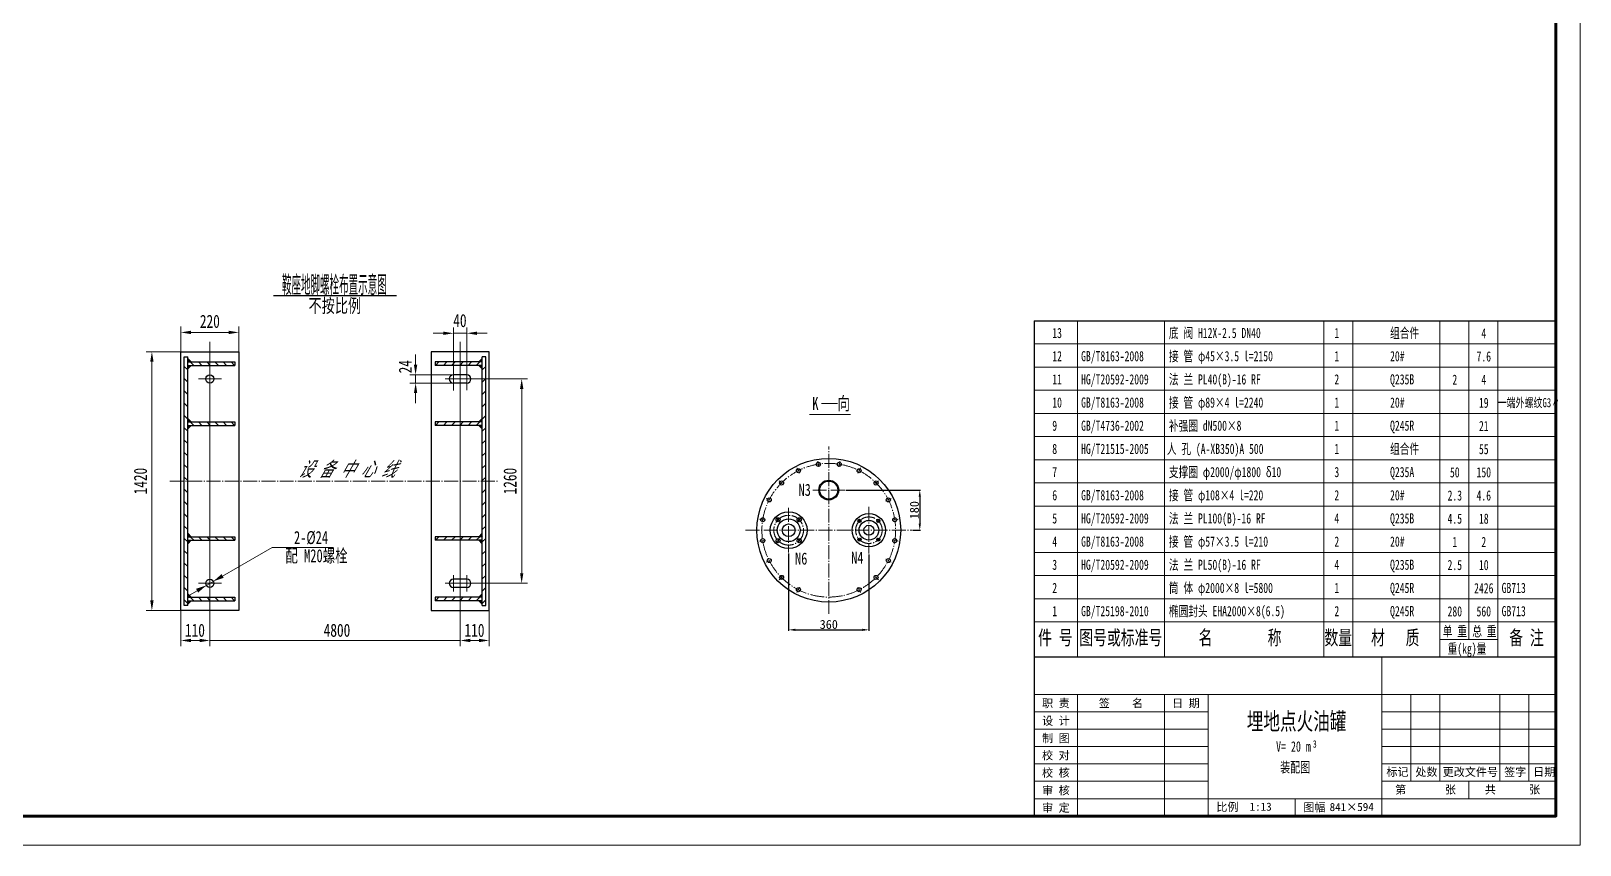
# Model space of a CAD drawing. Extents: x -6371 to 65603, y -5260 to 2462.
# Drawn here: x 58656 to 65603, y -5260 to -1607 of the extents above; entities that cross this region are included whole.
import ezdxf
from ezdxf.enums import TextEntityAlignment as Align

# ---------------------------------------------------------------- set-up
doc = ezdxf.new("R2010")
doc.units = 0
doc.header["$LTSCALE"] = 25
doc.header["$PDMODE"] = 1
doc.linetypes.add('ZXX-L', pattern=[3.28, 2.5, -0.3, 0.18, -0.3])
doc.linetypes.add('ZXX-S', pattern=[1.27, 0.75, -0.2, 0.12, -0.2])
doc.layers.get('Defpoints').update_dxf_attribs({"linetype": 'CONTINUOUS'})
for name, color, linetype, lineweight in [('A 粗实线', 1, 'CONTINUOUS', 25), ('B 细实线', 7, 'CONTINUOUS', 15), ('C 文 字', 2, 'CONTINUOUS', 20), ('D 短中心线', 3, 'ZXX-S', 18), ('E 长中心线', 3, 'ZXX-L', 15), ('J 标注尺寸', 2, 'CONTINUOUS', 15)]:
    doc.layers.add(name, color=color, linetype=linetype, lineweight=lineweight)
doc.styles.add('HZTXT', font='SIMFANG.TTF', dxfattribs={"width": 0.75})
doc.styles.get("Standard").update_dxf_attribs({"font": 'SIMFANG.TTF'})
doc.styles.add('标题中文', font='SIMFANG.TTF', dxfattribs={"width": 0.7})
doc.dimstyles.new('通用标注4.0', dxfattribs={"dimtxt": 40, "dimasz": 30, "dimexe": 4, "dimexo": 4, "dimgap": 4, "dimtad": 1, "dimdec": 0, "dimzin": 0, "dimdsep": 46, "dimtxsty": 'Standard', "dimcen": 4, "dimadec": 0, "dimazin": 0, "dimtfac": 0.375, "dimtdec": 0, "dimtmove": 2, "dimatfit": 3, "dimfxl": 0, "dimtzin": 0, "dimarcsym": 0})

# ---------------------------------------------------------------- blocks, each defined once
blk = doc.blocks.new('*D158')
at = {"layer": 'Defpoints', "color": 0}
for p in [(62053.8, -3947.4), (62413.8, -3952.1), (62413.8, -4294.3)]:
    blk.add_point(p, dxfattribs=at)
at = {"layer": 'J 标注尺寸', "color": 0, "lineweight": -2}
for p, q in [((62053.8, -3951.4), (62053.8, -4298.3)), ((62413.8, -3956.1), (62413.8, -4298.3)), ((62083.8, -4294.3), (62383.8, -4294.3))]:
    blk.add_line(p, q, dxfattribs=at)
at = {"layer": 'J 标注尺寸', "color": 0}
for points in [[(62083.8, -4289.3), (62083.8, -4299.3), (62053.8, -4294.3)], [(62383.8, -4289.3), (62383.8, -4299.3), (62413.8, -4294.3)]]:
    blk.add_solid(points, dxfattribs=at)
at = {"layer": 'J 标注尺寸', "color": 0, "insert": (62233.8, -4270.3), "char_height": 40, "attachment_point": 5}
blk.add_mtext('360', dxfattribs=at)
blk = doc.blocks.new('*D147')
at = {"layer": 'Defpoints', "color": 0}
for p in [(62306.1, -3667.3), (62607.4, -3847.3), (62641.9, -3847.3)]:
    blk.add_point(p, dxfattribs=at)
at = {"layer": 'J 标注尺寸', "color": 0, "lineweight": -2}
for p, q in [((62310.1, -3667.3), (62645.9, -3667.3)), ((62641.9, -3697.3), (62641.9, -3817.3)), ((62611.4, -3847.3), (62645.9, -3847.3))]:
    blk.add_line(p, q, dxfattribs=at)
at = {"layer": 'J 标注尺寸', "color": 0}
for points in [[(62636.9, -3697.3), (62646.9, -3697.3), (62641.9, -3667.3)], [(62636.9, -3817.3), (62646.9, -3817.3), (62641.9, -3847.3)]]:
    blk.add_solid(points, dxfattribs=at)
at = {"layer": 'J 标注尺寸', "color": 0, "insert": (62617.9, -3757.3), "char_height": 40, "attachment_point": 5, "rotation": 90}
blk.add_mtext('180', dxfattribs=at)

msp = doc.modelspace()

# ---------------------------------------------------------------- linework, layer by layer
at = {"layer": 'A 粗实线'}
for p, q in [((59743.9, -2794), (60294.3, -2794)), ((63154.9, -2907), (63154.9, -4415)), ((63154.9, -2907), (65494.9, -2907)), ((59327.8, -4207.8), (59327.8, -3046.1)), ((59327.8, -3046.1), (59587.8, -3046.1)), ((59587.8, -3046.1), (59587.8, -4207.8)), ((60450.4, -3046.1), (60450.4, -4207.8)), ((60710.4, -3046.1), (60450.4, -3046.1)), ((60710.4, -4207.8), (60710.4, -3046.1)), ((59343.1, -4184.9), (59343.1, -3069.1)), ((59343.1, -3069.1), (59358.7, -3069.1)), ((59358.7, -4184.9), (59358.7, -3069.1)), ((59358.7, -3076.4), (59374.3, -3092)), ((59358.7, -3080.3), (59370.4, -3092)), ((59358.7, -3084.2), (59366.5, -3092)), ((59358.7, -3088.1), (59362.6, -3092)), ((59358.7, -3092), (59569.4, -3092)), ((59358.7, -3123.2), (59374.3, -3107.6)), ((59358.7, -3119.3), (59370.4, -3107.6)), ((59358.7, -3115.4), (59366.5, -3107.6)), ((59358.7, -3111.5), (59362.6, -3107.6)), ((59358.7, -3107.6), (59569.4, -3107.6)), ((59569.4, -3092), (59569.4, -3107.6)), ((60679.5, -3092), (60468.8, -3092)), ((60468.8, -3092), (60468.8, -3107.6)), ((60679.5, -3107.6), (60468.8, -3107.6)), ((60679.5, -3076.4), (60663.9, -3092)), ((60679.5, -3123.2), (60663.9, -3107.6)), ((60679.5, -3080.3), (60667.8, -3092)), ((60679.5, -3119.3), (60667.8, -3107.6)), ((60679.5, -3084.2), (60671.7, -3092)), ((60679.5, -3115.4), (60671.7, -3107.6)), ((60679.5, -3088.1), (60675.6, -3092)), ((60679.5, -3111.5), (60675.6, -3107.6)), ((60679.5, -4184.9), (60679.5, -3069.1)), ((60695.1, -3069.1), (60679.5, -3069.1)), ((60695.1, -4184.9), (60695.1, -3069.1)), ((60610.6, -3150), (60550.3, -3150)), ((60610.6, -3186.7), (60550.3, -3186.7)), ((59358.7, -3345.9), (59374.3, -3361.5)), ((59358.7, -3349.8), (59370.4, -3361.5)), ((59358.7, -3353.7), (59366.5, -3361.5)), ((59358.7, -3357.6), (59362.6, -3361.5)), ((59358.7, -3361.5), (59569.4, -3361.5)), ((59358.7, -3392.7), (59374.3, -3377.1)), ((59358.7, -3381), (59362.6, -3377.1)), ((59358.7, -3384.9), (59366.5, -3377.1)), ((59358.7, -3388.8), (59370.4, -3377.1)), ((59358.7, -3377.1), (59569.4, -3377.1)), ((59569.4, -3361.5), (59569.4, -3377.1)), ((60468.8, -3361.5), (60468.8, -3377.1)), ((60679.5, -3361.5), (60468.8, -3361.5)), ((60679.5, -3377.1), (60468.8, -3377.1)), ((60679.5, -3345.9), (60663.9, -3361.5)), ((60679.5, -3392.7), (60663.9, -3377.1)), ((60679.5, -3349.8), (60667.8, -3361.5)), ((60679.5, -3388.8), (60667.8, -3377.1)), ((60679.5, -3353.7), (60671.7, -3361.5)), ((60679.5, -3384.9), (60671.7, -3377.1)), ((60679.5, -3357.6), (60675.6, -3361.5)), ((60679.5, -3381), (60675.6, -3377.1)), ((59358.7, -3861.2), (59374.3, -3876.8)), ((59358.7, -3865.1), (59370.4, -3876.8)), ((59358.7, -3869), (59366.5, -3876.8)), ((59358.7, -3872.9), (59362.6, -3876.8)), ((59358.7, -3876.8), (59569.4, -3876.8)), ((59569.4, -3876.8), (59569.4, -3892.4)), ((60468.8, -3876.8), (60468.8, -3892.4)), ((60679.5, -3876.8), (60468.8, -3876.8)), ((60679.5, -3861.2), (60663.9, -3876.8)), ((60679.5, -3865.1), (60667.8, -3876.8)), ((60679.5, -3869), (60671.7, -3876.8)), ((60679.5, -3872.9), (60675.6, -3876.8)), ((59358.7, -3908), (59374.3, -3892.4)), ((59358.7, -3896.3), (59362.6, -3892.4)), ((59358.7, -3900.2), (59366.5, -3892.4)), ((59358.7, -3904.1), (59370.4, -3892.4)), ((59358.7, -3892.4), (59569.4, -3892.4)), ((60679.5, -3892.4), (60468.8, -3892.4)), ((60679.5, -3908), (60663.9, -3892.4)), ((60679.5, -3904.1), (60667.8, -3892.4)), ((60679.5, -3900.2), (60671.7, -3892.4)), ((60679.5, -3896.3), (60675.6, -3892.4)), ((60610.6, -4067.3), (60550.3, -4067.3)), ((59358.7, -4132.4), (59374.3, -4148)), ((59358.7, -4136.3), (59370.4, -4148)), ((59358.7, -4140.2), (59366.5, -4148)), ((59358.7, -4144.1), (59362.6, -4148)), ((59358.7, -4148), (59569.4, -4148)), ((59358.7, -4179.2), (59374.3, -4163.6)), ((59358.7, -4167.5), (59362.6, -4163.6)), ((59358.7, -4171.4), (59366.5, -4163.6)), ((59358.7, -4175.3), (59370.4, -4163.6)), ((59358.7, -4163.6), (59569.4, -4163.6)), ((59569.4, -4148), (59569.4, -4163.6)), ((60468.8, -4148), (60468.8, -4163.6)), ((60679.5, -4148), (60468.8, -4148)), ((60679.5, -4163.6), (60468.8, -4163.6)), ((60610.6, -4104), (60550.3, -4104)), ((60679.5, -4132.4), (60663.9, -4148)), ((60679.5, -4179.2), (60663.9, -4163.6)), ((60679.5, -4136.3), (60667.8, -4148)), ((60679.5, -4175.3), (60667.8, -4163.6)), ((60679.5, -4140.2), (60671.7, -4148)), ((60679.5, -4171.4), (60671.7, -4163.6)), ((60679.5, -4144.1), (60675.6, -4148)), ((60679.5, -4167.5), (60675.6, -4163.6)), ((59587.8, -4207.8), (59327.8, -4207.8)), ((59358.7, -4184.9), (59343.1, -4184.9)), ((60450.4, -4207.8), (60710.4, -4207.8)), ((60679.5, -4184.9), (60695.1, -4184.9)), ((63154.9, -4415), (65494.9, -4415))]:
    msp.add_line(p, q, dxfattribs=at)
at = {"layer": 'A 粗实线', "color": 1}
msp.add_line((63154.9, -4415), (63154.9, -5130), dxfattribs=at)
at = {"layer": 'A 粗实线', "color": 5, "lineweight": 60}
msp.add_lwpolyline([(55016.9, -5130), (65494.9, -5130), (65494.9, 2332), (55016.9, 2332)], close=True, dxfattribs=at)
at = {"layer": 'A 粗实线'}
for centre, radius in [((59457.8, -3168.3), 18.4), ((62233.8, -3847.3), 322.5), ((62186.9, -3551.3), 9), ((62280.7, -3551.3), 9), ((62097.7, -3580.3), 9), ((62369.9, -3580.3), 9), ((62021.9, -3635.4), 9), ((62233.8, -3667.3), 44.5), ((62233.8, -3667.3), 40.5), ((62445.7, -3635.4), 9), ((61966.8, -3711.3), 9), ((62500.9, -3711.2), 9), ((61937.8, -3800.4), 9), ((62053.8, -3847.3), 82.5), ((62006.6, -3800.1), 9), ((62053.8, -3847.3), 51), ((62053.8, -3847.3), 28.5), ((62101, -3800.1), 9), ((62413.8, -3847.3), 75), ((62371.8, -3805.2), 7), ((62413.8, -3847.3), 44), ((62455.9, -3805.2), 7), ((62529.8, -3800.4), 9), ((61937.8, -3894.2), 9), ((62006.6, -3894.5), 9), ((62101, -3894.5), 9), ((62371.8, -3889.4), 7), ((62413.8, -3847.3), 22.5), ((62455.9, -3889.4), 7), ((62529.8, -3894.2), 9), ((61966.8, -3983.4), 9), ((62500.9, -3983.4), 9), ((59457.8, -4085.6), 18.4), ((62021.9, -4059.2), 9), ((62445.8, -4059.2), 9), ((62097.8, -4114.4), 9), ((62369.9, -4114.3), 9)]:
    msp.add_circle(centre, radius, dxfattribs=at)
for centre, start, end in [((60550.3, -3168.3), 90, 270), ((60610.6, -3168.3), 270, 90), ((60550.3, -4085.6), 90, 270), ((60610.6, -4085.6), 270, 90)]:
    msp.add_arc(centre, 18.4, start, end, dxfattribs=at)
at = {"layer": 'B 细实线'}
for p, q in [((63349.9, -4415), (63349.9, -2907)), ((63739.9, -4415), (63739.9, -2907)), ((64454.9, -4415), (64454.9, -2907)), ((64584.9, -4415), (64584.9, -2907)), ((64974.9, -4415), (64974.9, -2907)), ((65104.9, -4337), (65104.9, -2907)), ((65234.9, -4415), (65234.9, -2907)), ((59327.8, -3046.1), (59327.8, -2933.7)), ((59542.3, -2959.7), (59373.3, -2959.7)), ((59587.8, -3046.1), (59587.8, -2933.7)), ((60504.8, -2963.5), (60459.3, -2963.5)), ((60550.3, -3063.1), (60550.3, -2937.5)), ((60550.3, -2963.5), (60610.6, -2963.5)), ((60610.6, -3065.9), (60610.6, -2937.5)), ((60656.1, -2963.5), (60701.6, -2963.5)), ((59327.8, -3046.1), (59171.8, -3046.1)), ((59457.8, -3002), (59457.8, -4261.9)), ((60580.4, -3002), (60580.4, -4261.9)), ((63154.9, -3011), (65494.9, -3011)), ((59197.8, -3091.6), (59197.8, -4162.3)), ((59343.1, -3112.1), (59358.7, -3127.7)), ((59370.1, -3092), (59385.7, -3107.6)), ((59422.5, -3107.6), (59406.9, -3092)), ((59443.6, -3092), (59459.2, -3107.6)), ((59496, -3107.6), (59480.4, -3092)), ((59517.2, -3092), (59532.8, -3107.6)), ((59553.3, -3092), (59568.9, -3107.6)), ((60380.6, -3104.5), (60380.6, -3059)), ((60484.9, -3092), (60469.3, -3107.6)), ((60521, -3092), (60505.4, -3107.6)), ((60542.2, -3107.6), (60557.8, -3092)), ((60550.3, -3219.9), (60550.3, -3063.1)), ((60594.5, -3092), (60578.9, -3107.6)), ((60610.6, -3218.5), (60610.6, -3065.9)), ((60615.7, -3107.6), (60631.3, -3092)), ((60668.1, -3092), (60652.5, -3107.6)), ((60695.1, -3112.1), (60679.5, -3127.7)), ((63154.9, -3115), (65494.9, -3115)), ((59358.7, -3182.8), (59343.1, -3167.2)), ((59509.8, -3168.3), (59406.9, -3168.3)), ((60550.3, -3150), (60354.6, -3150)), ((60550.3, -3186.7), (60354.6, -3186.7)), ((60380.6, -3150), (60380.6, -3186.7)), ((60513.5, -3168.3), (60647.3, -3168.3)), ((60647.3, -3168.3), (60882.4, -3168.3)), ((60679.5, -3182.8), (60695.1, -3167.2)), ((59343.1, -3222.4), (59358.7, -3238)), ((60380.6, -3232.2), (60380.6, -3277.7)), ((60695.1, -3222.4), (60679.5, -3238)), ((60856.4, -4040.1), (60856.4, -3213.8)), ((63154.9, -3219), (65494.9, -3219)), ((59358.7, -3293.2), (59343.1, -3277.6)), ((59343.1, -3332.7), (59358.7, -3348.3)), ((60679.5, -3293.2), (60695.1, -3277.6)), ((60695.1, -3332.7), (60679.5, -3348.3)), ((62147.4, -3328.2), (62331.3, -3328.2)), ((62201.3, -3279.1), (62272.9, -3279.1)), ((63154.9, -3323), (65494.9, -3323)), ((59358.7, -3403.5), (59343.1, -3387.9)), ((59370.1, -3361.5), (59385.7, -3377.1)), ((59422.5, -3377.1), (59406.9, -3361.5)), ((59443.6, -3361.5), (59459.2, -3377.1)), ((59496, -3377.1), (59480.4, -3361.5)), ((59517.2, -3361.5), (59532.8, -3377.1)), ((59553.3, -3361.5), (59568.9, -3377.1)), ((60484.9, -3361.5), (60469.3, -3377.1)), ((60521, -3361.5), (60505.4, -3377.1)), ((60542.2, -3377.1), (60557.8, -3361.5)), ((60594.5, -3361.5), (60578.9, -3377.1)), ((60615.7, -3377.1), (60631.3, -3361.5)), ((60668.1, -3361.5), (60652.5, -3377.1)), ((60679.5, -3403.5), (60695.1, -3387.9)), ((59343.1, -3443), (59358.7, -3458.6)), ((60695.1, -3443), (60679.5, -3458.6)), ((63154.9, -3427), (65494.9, -3427)), ((59358.7, -3513.8), (59343.1, -3498.2)), ((60679.5, -3513.8), (60695.1, -3498.2)), ((63154.9, -3531), (65494.9, -3531)), ((59343.1, -3553.4), (59358.7, -3569)), ((59358.7, -3624.1), (59343.1, -3608.5)), ((60695.1, -3553.4), (60679.5, -3569)), ((60679.5, -3624.1), (60695.1, -3608.5)), ((59343.1, -3663.7), (59358.7, -3679.3)), ((60695.1, -3663.7), (60679.5, -3679.3)), ((63154.9, -3635), (65494.9, -3635)), ((59358.7, -3734.5), (59343.1, -3718.9)), ((60679.5, -3734.5), (60695.1, -3718.9)), ((63154.9, -3739), (65494.9, -3739)), ((59343.1, -3774), (59358.7, -3789.6)), ((60695.1, -3774), (60679.5, -3789.6)), ((59358.7, -3844.8), (59343.1, -3829.2)), ((59343.1, -3884.3), (59358.7, -3899.9)), ((59370.1, -3876.8), (59385.7, -3892.4)), ((59422.5, -3892.4), (59406.9, -3876.8)), ((59443.6, -3876.8), (59459.2, -3892.4)), ((59496, -3892.4), (59480.4, -3876.8)), ((59517.2, -3876.8), (59532.8, -3892.4)), ((59553.3, -3876.8), (59568.9, -3892.4)), ((60484.9, -3876.8), (60469.3, -3892.4)), ((60521, -3876.8), (60505.4, -3892.4)), ((60542.2, -3892.4), (60557.8, -3876.8)), ((60594.5, -3876.8), (60578.9, -3892.4)), ((60615.7, -3892.4), (60631.3, -3876.8)), ((60668.1, -3876.8), (60652.5, -3892.4)), ((60679.5, -3844.8), (60695.1, -3829.2)), ((60695.1, -3884.3), (60679.5, -3899.9)), ((63154.9, -3843), (65494.9, -3843)), ((59358.7, -3955.1), (59343.1, -3939.5)), ((59737.3, -3924.2), (59359.3, -4142.5)), ((60012.7, -3924.2), (59737.3, -3924.2)), ((60679.5, -3955.1), (60695.1, -3939.5)), ((63154.9, -3947), (65494.9, -3947)), ((59343.1, -3994.7), (59358.7, -4010.3)), ((60695.1, -3994.7), (60679.5, -4010.3)), ((59358.7, -4065.4), (59343.1, -4049.8)), ((59509.8, -4085.6), (59406.9, -4085.6)), ((60513.5, -4085.6), (60647.3, -4085.6)), ((60550.3, -4122.3), (60550.3, -4048.9)), ((60610.6, -4122.3), (60610.6, -4048.9)), ((60647.3, -4085.6), (60882.4, -4085.6)), ((60679.5, -4065.4), (60695.1, -4049.8)), ((63154.9, -4051), (65494.9, -4051)), ((59343.1, -4105), (59358.7, -4120.6)), ((59358.7, -4175.8), (59343.1, -4160.2)), ((59370.1, -4148), (59385.7, -4163.6)), ((59422.5, -4163.6), (59406.9, -4148)), ((59443.6, -4148), (59459.2, -4163.6)), ((59496, -4163.6), (59480.4, -4148)), ((59517.2, -4148), (59532.8, -4163.6)), ((59553.3, -4148), (59568.9, -4163.6)), ((60484.9, -4148), (60469.3, -4163.6)), ((60521, -4148), (60505.4, -4163.6)), ((60542.2, -4163.6), (60557.8, -4148)), ((60594.5, -4148), (60578.9, -4163.6)), ((60615.7, -4163.6), (60631.3, -4148)), ((60668.1, -4148), (60652.5, -4163.6)), ((60695.1, -4105), (60679.5, -4120.6)), ((60679.5, -4175.8), (60695.1, -4160.2)), ((63154.9, -4155), (65494.9, -4155)), ((59327.8, -4207.8), (59171.8, -4207.8)), ((59327.8, -4207.8), (59327.8, -4368.1)), ((60710.4, -4207.8), (60710.4, -4368.1)), ((59457.8, -4261.9), (59457.8, -4368.1)), ((59457.8, -4261.9), (59457.8, -4368.1)), ((60580.4, -4261.9), (60580.4, -4368.1)), ((60580.4, -4261.9), (60580.4, -4368.1)), ((63154.9, -4259), (65494.9, -4259)), ((59412.3, -4342.1), (59373.3, -4342.1)), ((59457.8, -4342.1), (60580.4, -4342.1)), ((60625.9, -4342.1), (60664.9, -4342.1)), ((64974.9, -4337), (65234.9, -4337)), ((64714.9, -4415), (64714.9, -5130)), ((63154.9, -4584), (65494.9, -4584)), ((63349.9, -4584), (63349.9, -5130)), ((63739.9, -4584), (63739.9, -5130)), ((63934.9, -4584), (63934.9, -5130)), ((64844.9, -4584), (64844.9, -4974)), ((64974.9, -4584), (64974.9, -4974)), ((65243.3, -4584), (65243.3, -4974)), ((65373.3, -4584), (65373.3, -4974)), ((63154.9, -4662), (63934.9, -4662)), ((64714.9, -4662), (65494.9, -4662)), ((63154.9, -4740), (63934.9, -4740)), ((64714.9, -4740), (65494.9, -4740)), ((63154.9, -4818), (63934.9, -4818)), ((64714.9, -4818), (65494.9, -4818)), ((63154.9, -4896), (63934.9, -4896)), ((64714.9, -4896), (65494.9, -4896)), ((63154.9, -4974), (63934.9, -4974)), ((64714.9, -4974), (65494.9, -4974)), ((65104.9, -5052), (65104.9, -4974)), ((63154.9, -5052), (65494.9, -5052)), ((64324.9, -5052), (64324.9, -5130))]:
    msp.add_line(p, q, dxfattribs=at)
msp.add_lwpolyline([(54670.2, -5260), (65603.2, -5260), (65603.2, 2462), (54670.2, 2462)], close=True, dxfattribs=at)
for points in [[(59441.9, -4094.8, 0, 19.1, 0), (59400.6, -4118.6, 19.1, 19.1, 0)], [(59473.7, -4076.4, 0, 19.1, 0), (59515, -4052.6, 19.1, 19.1, 0)]]:
    msp.add_lwpolyline(points, format="xyseb", dxfattribs=at)
msp.add_lwpolyline([(59473.7, -4076.4), (59473.7, -4076.4)], dxfattribs=at)
for points in [[(59373.3, -2952.1), (59373.3, -2967.2), (59327.8, -2959.7)], [(59542.3, -2952.1), (59542.3, -2967.2), (59587.8, -2959.7)], [(60504.8, -2956), (60504.8, -2971.1), (60550.3, -2963.5)], [(60656.1, -2956), (60656.1, -2971.1), (60610.6, -2963.5)], [(59205.4, -3091.6), (59190.3, -3091.6), (59197.8, -3046.1)], [(60373, -3104.5), (60388.1, -3104.5), (60380.6, -3150)], [(60373, -3232.2), (60388.1, -3232.2), (60380.6, -3186.7)], [(60848.9, -3213.8), (60864, -3213.8), (60856.4, -3168.3)], [(60848.9, -4040.1), (60864, -4040.1), (60856.4, -4085.6)], [(59205.4, -4162.3), (59190.3, -4162.3), (59197.8, -4207.8)], [(59373.3, -4334.5), (59373.3, -4349.6), (59327.8, -4342.1)], [(59412.3, -4334.5), (59412.3, -4349.6), (59457.8, -4342.1)], [(59412.3, -4334.5), (59412.3, -4349.6), (59457.8, -4342.1)], [(60625.9, -4334.5), (60625.9, -4349.6), (60580.4, -4342.1)], [(60625.9, -4334.5), (60625.9, -4349.6), (60580.4, -4342.1)], [(60664.9, -4334.5), (60664.9, -4349.6), (60710.4, -4342.1)]]:
    msp.add_solid(points, dxfattribs=at)
at = {"layer": 'D 短中心线'}
for p, q in [((62184.6, -3536.8), (62189.2, -3565.8)), ((62283, -3536.8), (62278.4, -3565.8)), ((62091.1, -3567.2), (62104.4, -3593.4)), ((62376.5, -3567.2), (62363.2, -3593.3)), ((62011.5, -3625), (62032.3, -3645.8)), ((62456.1, -3625), (62435.4, -3645.7)), ((61953.7, -3704.6), (61979.9, -3717.9)), ((62513.9, -3704.6), (62487.8, -3717.9)), ((61923.3, -3798.2), (61952.3, -3802.7)), ((61998.3, -3791.7), (62015.6, -3809.1)), ((62109.4, -3791.7), (62092, -3809.1)), ((62365.6, -3799.1), (62378.3, -3811.8)), ((62462.1, -3799.1), (62449.4, -3811.8)), ((62544.3, -3798.1), (62515.3, -3802.7)), ((61998.3, -3902.9), (62015.6, -3885.5)), ((62109.4, -3902.9), (62092, -3885.5)), ((62365.6, -3895.6), (62378.3, -3882.8)), ((62462.1, -3895.6), (62449.4, -3882.8)), ((61923.3, -3896.5), (61952.3, -3891.9)), ((62544.3, -3896.5), (62515.4, -3891.9)), ((61953.7, -3990.1), (61979.9, -3976.7)), ((62514, -3990), (62487.8, -3976.7)), ((62011.5, -4069.6), (62032.3, -4048.9)), ((62456.1, -4069.6), (62435.4, -4048.8)), ((62091.1, -4127.4), (62104.4, -4101.3)), ((62376.6, -4127.4), (62363.3, -4101.3))]:
    msp.add_line(p, q, dxfattribs=at)
at = {"layer": 'E 长中心线'}
for p, q in [((62233.8, -4223.1), (62233.8, -3471.5)), ((59279, -3627), (60751.2, -3627)), ((62161.6, -3667.3), (62306.1, -3667.3)), ((62053.8, -3747.2), (62053.8, -3947.4)), ((62413.8, -3742.5), (62413.8, -3952.1)), ((61860.3, -3847.3), (62607.4, -3847.3))]:
    msp.add_line(p, q, dxfattribs=at)
for centre, radius in [((62233.8, -3847.3), 300), ((62053.8, -3847.3), 66.7), ((62413.8, -3847.3), 59.5)]:
    msp.add_circle(centre, radius, dxfattribs=at)

# ---------------------------------------------------------------- texts
at = {"layer": 'C 文 字', "style": 'HZTXT', "width": 0.39918}
msp.add_text('鞍座地脚螺栓布置示意图', height=77.367, dxfattribs=at).set_placement((59781.1, -2783.6), (60251.2, -2783.6), align=Align.FIT)
at = {"layer": 'C 文 字', "style": 'HZTXT'}
for s, height, width, p in [('不按比例', 61.76, 0.7, (60018.5, -2838.5)), ('220', 58.5, 0.75, (59457.8, -2910.4)), ('110', 58.5, 0.75, (59390.9, -4296.7)), ('4800', 58.5, 0.75, (60028, -4296.7)), ('110', 58.5, 0.75, (60644.8, -4296.7))]:
    msp.add_text(s, height=height, dxfattribs=dict(at, width=width)).set_placement(p, align=Align.MIDDLE)
at = {"layer": 'C 文 字', "style": 'HZTXT', "width": 0.75}
msp.add_text('40', height=58.5, dxfattribs=at).set_placement((60579.4, -2906.5), align=Align.MIDDLE_CENTER)
msp.add_text('24', height=58.5, rotation=90, dxfattribs=at).set_placement((60334.4, -3113.5), align=Align.MIDDLE_CENTER)
at = {"layer": 'C 文 字', "style": 'HZTXT', "oblique": 30, "width": 0.7}
msp.add_text('设 备 中 心 线', height=65, dxfattribs=at).set_placement((59854, -3572.7), align=Align.MIDDLE_LEFT)
at = {"layer": 'C 文 字', "style": 'HZTXT', "width": 0.75}
for s, p in [('1420', (59146.7, -3627)), ('1260', (60804.4, -3627))]:
    msp.add_text(s, height=58.5, rotation=90, dxfattribs=at).set_placement(p, align=Align.MIDDLE)
at = {"layer": 'C 文 字', "style": 'HZTXT', "width": 0.7}
for s, p in [('2-%%C24', (59835.1, -3880.1)), ('配 M20螺栓', (59796.6, -3961.8))]:
    msp.add_text(s, height=58.5, dxfattribs=at).set_placement(p, align=Align.MIDDLE_LEFT)
at = {"layer": 'C 文 字', "style": '标题中文', "oblique": 0.5}
msp.add_text('职 责', height=36.4, rotation=0.09587, dxfattribs=at).set_placement((63252.2, -4623.7), align=Align.MIDDLE_CENTER)
for s, p in [('签    名', (63544.1, -4622.3)), ('日 期', (63835.2, -4623.1)), ('设 计', (63252.2, -4701.7)), ('制 图', (63252.2, -4779.7)), ('校 对', (63252.2, -4856.3)), ('校 核', (63252.2, -4934.3)), ('标记', (64784.2, -4930.9)), ('处数', (64914.2, -4930.9)), ('更改文件号', (65111.3, -4930.9)), ('签字', (65312.6, -4930.9)), ('日期', (65442.6, -4930.9)), ('审 核', (63252.2, -5013.7)), ('第       张', (64910.3, -5010.1)), ('共      张', (65300.3, -5010.1)), ('审 定', (63252.2, -5091.7)), ('比例', (64021.5, -5088.3)), ('1:13', (64170.8, -5088.3)), ('图幅', (64411.5, -5089.5)), ('841×594', (64579.1, -5089.5))]:
    msp.add_text(s, height=36.4, rotation=0.09587, dxfattribs=at).set_placement(p, align=Align.MIDDLE)
at = {"layer": 'C 文 字', "char_height": 54, "width": 864, "attachment_point": 1, "style": 'HZTXT'}
for s, insert in [('N3', (62098.2, -3639.1)), ('N6', (62082.6, -3947.4)), ('N4', (62334.3, -3943.8))]:
    msp.add_mtext(s, dxfattribs=dict(at, insert=insert))
at = {"layer": 'J 标注尺寸', "style": '标题中文', "width": 0.7}
for s, height, p in [('13', 45.5, (63236.2, -2985)), ('底 阀 H12X-2.5 DN40', 45.5, (63759.4, -2985)), ('1', 45.5, (64501.5, -2985)), ('组合件', 45.5, (64751.3, -2985)), ('12', 45.5, (63236.2, -3089)), ('GB/T8163-2008', 45.5, (63365.5, -3089)), ('接 管 φ45×3.5 l=2150', 45.5, (63759.4, -3089)), ('1', 45.5, (64501.5, -3089)), ('20#', 45.5, (64751.3, -3089)), ('11', 45.5, (63236.2, -3193)), ('HG/T20592-2009', 45.5, (63365.5, -3193)), ('法 兰 PL40(B)-16 RF', 45.5, (63759.4, -3193)), ('2', 45.5, (64501.5, -3193)), ('Q235B', 45.5, (64751.3, -3193)), ('K   向', 59.15, (62159.7, -3308)), ('10', 45.5, (63236.2, -3297)), ('GB/T8163-2008', 45.5, (63365.5, -3297)), ('接 管 φ89×4 l=2240', 45.5, (63759.4, -3297)), ('1', 45.5, (64501.5, -3297)), ('20#', 45.5, (64751.3, -3297)), ('一端外螺纹G3〃', 41.06, (65233.6, -3295.3)), ('9', 45.5, (63236.2, -3401)), ('GB/T4736-2002', 45.5, (63365.5, -3401)), ('补强圈 dN500×8', 45.5, (63759.4, -3401)), ('1', 45.5, (64501.5, -3401)), ('Q245R', 45.5, (64751.3, -3401)), ('8', 45.5, (63236.2, -3505)), ('HG/T21515-2005', 45.5, (63365.5, -3505)), ('人 孔 (A-XB350)A 500', 45.5, (63750.1, -3505)), ('1', 45.5, (64501.5, -3505)), ('组合件', 45.5, (64751.3, -3505)), ('7', 45.5, (63236.2, -3609)), ('支撑圈 φ2000/φ1800 δ10', 45.5, (63759.4, -3609)), ('3', 45.5, (64501.5, -3609)), ('Q235A', 45.5, (64751.3, -3609)), ('6', 45.5, (63236.2, -3713)), ('GB/T8163-2008', 45.5, (63365.5, -3713)), ('接 管 φ108×4 l=220', 45.5, (63759.4, -3713)), ('2', 45.5, (64501.5, -3713)), ('20#', 45.5, (64751.3, -3713)), ('5', 45.5, (63236.2, -3817)), ('HG/T20592-2009', 45.5, (63365.5, -3817)), ('法 兰 PL100(B)-16 RF', 45.5, (63759.4, -3817)), ('4', 45.5, (64501.5, -3817)), ('Q235B', 45.5, (64751.3, -3817)), ('4', 45.5, (63236.2, -3921)), ('GB/T8163-2008', 45.5, (63365.5, -3921)), ('接 管 φ57×3.5 l=210', 45.5, (63759.4, -3921)), ('2', 45.5, (64501.5, -3921)), ('20#', 45.5, (64751.3, -3921)), ('3', 45.5, (63236.2, -4025)), ('HG/T20592-2009', 45.5, (63365.5, -4025)), ('法 兰 PL50(B)-16 RF', 45.5, (63759.4, -4025)), ('4', 45.5, (64501.5, -4025)), ('Q235B', 45.5, (64751.3, -4025)), ('2', 45.5, (63236.2, -4129)), ('筒 体 φ2000×8 l=5800', 45.5, (63759.4, -4129)), ('1', 45.5, (64501.5, -4129)), ('Q245R', 45.5, (64751.3, -4129)), ('GB713', 45.5, (65251.7, -4129)), ('1', 45.5, (63236.2, -4233)), ('GB/T25198-2010', 45.5, (63365.5, -4233)), ('椭圆封头 EHA2000×8(6.5)', 45.5, (63759.4, -4233)), ('2', 45.5, (64501.5, -4233)), ('Q245R', 45.5, (64751.3, -4233)), ('GB713', 45.5, (65251.7, -4233)), ('件 号', 64.97, (63172.7, -4361.8)), ('图号或标准号', 64.97, (63357.5, -4361.8)), ('名        称', 64.97, (63892.7, -4361.8)), ('数量', 64.97, (64457, -4361.8)), ('材   质', 64.97, (64666.2, -4361.8)), ('单 重', 45.5, (64987.8, -4323.4)), ('总 重', 45.5, (65120.1, -4323.4)), ('备 注', 64.97, (65285.7, -4361.8)), ('重(kg)量', 45.5, (65009.4, -4401.4)), ('埋地点火油罐', 77.97, (64108.7, -4743.4)), ('3', 32.8, (64404.7, -4822.8)), ('V= 20 m', 46.78, (64240, -4841.1)), ('装配图', 46.78, (64258.5, -4934.3))]:
    msp.add_text(s, height=height, dxfattribs=at).set_placement(p)
for s, p in [('4', (65171.6, -2963.7)), ('7.6', (65171.6, -3067.7)), ('2', (65041.6, -3171.7)), ('4', (65171.6, -3171.7)), ('19', (65171.6, -3275.7)), ('21', (65171.6, -3379.7)), ('55', (65171.6, -3483.7)), ('50', (65041.6, -3587.7)), ('150', (65171.6, -3587.7)), ('2.3', (65041.6, -3691.7)), ('4.6', (65171.6, -3691.7)), ('4.5', (65041.6, -3795.7)), ('18', (65171.6, -3795.7)), ('1', (65041.6, -3899.7)), ('2', (65171.6, -3899.7)), ('2.5', (65041.6, -4003.7)), ('10', (65171.6, -4003.7)), ('2426', (65171.6, -4107.7)), ('280', (65041.6, -4211.7)), ('560', (65171.6, -4211.7))]:
    msp.add_text(s, height=45.5, dxfattribs=at).set_placement(p, align=Align.MIDDLE)

# ---------------------------------------------------------------- dimensions: what is measured, and where the dimension line sits
at = {"layer": 'J 标注尺寸'}
dim = msp.add_linear_dim(base=(62641.9, -3847.3), p1=(62306.1, -3667.3), p2=(62607.4, -3847.3), angle=90, dimstyle='通用标注4.0', dxfattribs=at)
dim.commit()
dim.dimension.update_dxf_attribs({"geometry": '*D147', "text_midpoint": (62617.9, -3757.3)})
dim = msp.add_linear_dim(base=(62413.8, -4294.3), p1=(62053.8, -3947.4), p2=(62413.8, -3952.1), dimstyle='通用标注4.0', dxfattribs=at)
dim.commit()
dim.dimension.update_dxf_attribs({"geometry": '*D158', "text_midpoint": (62233.8, -4270.3)})

doc.saveas('drawing.dxf')
